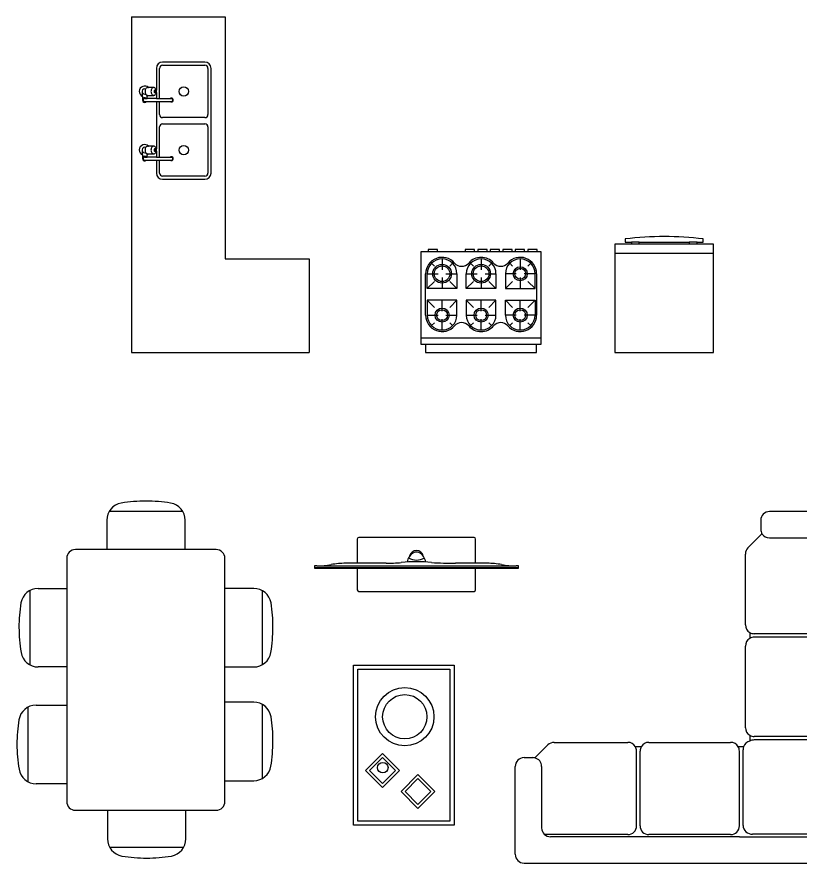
# Model space of a CAD drawing. Header units: centimetres. Extents: x 1216 to 2218, y 1712 to 2254.
# Drawn here: x 1216 to 1717, y 1712 to 2254 of the extents above; entities that cross this region are included whole.
import ezdxf

# ---------------------------------------------------------------- set-up
doc = ezdxf.new("R2010")
doc.units = ezdxf.units.CM

# ---------------------------------------------------------------- blocks, each defined once
blk = doc.blocks.new('pia cozinha')
for p, q in [((0, 214.9), (60, 214.9)), ((0, 214.9), (0, 0)), ((60, 214.9), (60, 60)), ((46.91, 185.94), (19.91, 185.94)), ((15.91, 181.94), (15.91, 167.93)), ((17.91, 162.69), (17.91, 181.94)), ((19.91, 183.94), (46.91, 183.94)), ((48.91, 181.94), (48.91, 152.44)), ((50.91, 114.94), (50.91, 181.94)), ((8.5, 168.94), (9.2, 168.94)), ((10.46, 169.69), (10.95, 169.69)), ((14.22, 169.69), (10.95, 169.69)), ((7, 164.03), (7, 166.04)), ((7, 164.03), (7, 161.69)), ((8.5, 165.44), (9.2, 165.44)), ((8.5, 162.69), (10, 162.69)), ((10, 164.03), (10, 164.78)), ((10, 162.69), (10, 164.03)), ((15.91, 162.69), (10, 162.69)), ((10.46, 164.69), (10.95, 164.69)), ((10.95, 164.69), (14.22, 164.69)), ((15.91, 166.44), (15.91, 162.69)), ((15.91, 162.69), (25.5, 162.69)), ((8.5, 160.69), (9.62, 160.69)), ((9.62, 160.69), (15.91, 160.69)), ((15.91, 160.69), (25.5, 160.69)), ((15.91, 160.69), (15.91, 130.43)), ((17.91, 152.44), (17.91, 160.69)), ((46.91, 150.44), (19.91, 150.44)), ((19.91, 146.44), (46.91, 146.44)), ((17.91, 125.19), (17.91, 144.44)), ((48.91, 144.44), (48.91, 114.94)), ((8.5, 131.44), (9.2, 131.44)), ((10.46, 132.19), (10.95, 132.19)), ((14.22, 132.19), (10.95, 132.19)), ((7, 126.53), (7, 128.54)), ((7, 126.53), (7, 124.19)), ((8.5, 127.94), (9.2, 127.94)), ((8.5, 125.19), (10, 125.19)), ((10, 126.53), (10, 127.28)), ((10, 125.19), (10, 126.53)), ((15.91, 125.19), (10, 125.19)), ((10.46, 127.19), (10.95, 127.19)), ((10.95, 127.19), (14.22, 127.19)), ((15.91, 128.94), (15.91, 125.19)), ((15.91, 125.19), (25.5, 125.19)), ((8.5, 123.19), (9.62, 123.19)), ((9.62, 123.19), (15.91, 123.19)), ((15.91, 123.19), (25.5, 123.19)), ((15.91, 123.19), (15.91, 114.94)), ((17.91, 114.94), (17.91, 123.19)), ((46.91, 112.94), (19.91, 112.94)), ((19.91, 110.94), (46.91, 110.94)), ((60, 60), (113.64, 60)), ((113.64, 60), (113.64, 0)), ((0, 0), (113.64, 0))]:
    blk.add_line(p, q)
for centre in [(33.41, 167.19), (33.41, 129.69)]:
    blk.add_circle(centre, 3)
for centre, radius, start, end in [((19.91, 181.94), 4, 90, 180), ((46.91, 181.94), 4, 0, 90), ((19.91, 181.94), 2, 90, 180), ((46.91, 181.94), 2, 0, 90), ((8.5, 167.19), 3.5, 45.5847, 244.6231), ((8.5, 167.19), 1.75, 90, 204.62), ((12.22, 167.19), 3.52, 163.6751, 180), ((11.35, 167.44), 2.62, 144.7356, 163.6751), ((10.81, 167.83), 1.95, 120.3612, 144.7356), ((10.46, 168.42), 1.27, 90, 120.3612), ((15.98, 167.19), 3.52, 163.6751, 180), ((15.11, 167.44), 2.62, 144.7356, 163.6751), ((14.57, 167.83), 1.95, 120.3612, 144.7356), ((14.22, 168.42), 1.27, 90, 120.3612), ((14.22, 168.42), 1.27, 59.6388, 90), ((14.97, 167.56), 0.381, 90, 120.3612), ((13.88, 167.83), 1.95, 35.2644, 59.6388), ((14.97, 167.56), 0.381, 59.6388, 90), ((13.33, 167.44), 2.62, 16.3249, 35.2644), ((12.47, 167.19), 3.52, 12.2054, 16.3249), ((12.47, 167.19), 3.52, 0, 12.2054), ((6, 166.04), 1, 360, 24.62), ((8.5, 167.19), 1.75, 211.0027, 270), ((8.5, 161.69), 1.5, 41.8103, 180), ((8.5, 161.69), 1, 90.0002, 270.0002), ((12.22, 167.19), 3.52, 180, 196.3249), ((11.35, 166.94), 2.62, 196.3249, 215.2644), ((10.81, 166.55), 1.95, 215.2644, 239.6388), ((10.46, 165.96), 1.27, 239.6388, 270), ((8.5, 167.19), 3.5, 295.3769, 314.4153), ((15.98, 167.19), 3.52, 180, 196.3249), ((15.11, 166.94), 2.62, 196.3249, 215.2644), ((14.57, 166.55), 1.95, 215.2644, 239.6388), ((14.22, 165.96), 1.27, 239.6388, 270), ((14.22, 165.96), 1.27, 270, 300.3612), ((15.5, 167.19), 1.06, 163.6751, 180), ((15.5, 167.19), 1.06, 180, 196.3249), ((15.24, 167.27), 0.787, 144.7356, 163.6751), ((15.24, 167.11), 0.787, 196.3249, 215.2644), ((15.08, 167.38), 0.586, 120.3612, 144.7356), ((15.08, 167), 0.586, 215.2644, 239.6388), ((14.97, 166.82), 0.381, 239.6388, 270), ((13.88, 166.55), 1.95, 300.3612, 324.7356), ((14.97, 166.82), 0.381, 270, 300.3612), ((14.87, 167.38), 0.586, 35.2644, 59.6388), ((14.87, 167), 0.586, 300.3612, 324.7356), ((14.7, 167.27), 0.787, 16.3249, 35.2644), ((14.7, 167.11), 0.787, 324.7356, 343.6751), ((14.45, 167.19), 1.06, 360, 16.3249), ((14.45, 167.19), 1.06, 343.6751, 0), ((13.33, 166.94), 2.62, 324.7356, 343.6751), ((12.47, 167.19), 3.52, 343.6751, 347.7946), ((12.47, 167.19), 3.52, 347.7946, 360), ((25.5, 161.69), 1.25, 233.1301, 126.8699), ((25.5, 161.69), 1, 270.0001, 90.0001), ((8.5, 161.69), 1.5, 180, 318.1897), ((19.91, 152.44), 2, 180, 270), ((46.91, 152.44), 2, 270, 0), ((19.91, 144.44), 2, 90, 180), ((46.91, 144.44), 2, 0, 90), ((8.5, 129.69), 3.5, 45.5847, 244.6231), ((8.5, 129.69), 1.75, 90, 204.62), ((12.22, 129.69), 3.52, 163.6751, 180), ((11.35, 129.94), 2.62, 144.7356, 163.6751), ((10.81, 130.33), 1.95, 120.3612, 144.7356), ((10.46, 130.92), 1.27, 90, 120.3612), ((15.98, 129.69), 3.52, 163.6751, 180), ((15.11, 129.94), 2.62, 144.7356, 163.6751), ((14.57, 130.33), 1.95, 120.3612, 144.7356), ((14.22, 130.92), 1.27, 90, 120.3612), ((14.22, 130.92), 1.27, 59.6388, 90), ((15.24, 129.77), 0.787, 144.7356, 163.6751), ((15.08, 129.88), 0.586, 120.3612, 144.7356), ((14.97, 130.06), 0.381, 90, 120.3612), ((13.88, 130.33), 1.95, 35.2644, 59.6388), ((14.97, 130.06), 0.381, 59.6388, 90), ((14.87, 129.88), 0.586, 35.2644, 59.6388), ((14.7, 129.77), 0.787, 16.3249, 35.2644), ((13.33, 129.94), 2.62, 16.3249, 35.2644), ((12.47, 129.69), 3.52, 12.2054, 16.3249), ((12.47, 129.69), 3.52, 0, 12.2054), ((6, 128.54), 1, 360, 24.62), ((8.5, 129.69), 1.75, 211.0027, 270), ((8.5, 124.19), 1.5, 41.8103, 180), ((8.5, 124.19), 1, 90.0002, 270.0002), ((12.22, 129.69), 3.52, 180, 196.3249), ((11.35, 129.44), 2.62, 196.3249, 215.2644), ((10.81, 129.05), 1.95, 215.2644, 239.6388), ((10.46, 128.46), 1.27, 239.6388, 270), ((8.5, 129.69), 3.5, 295.3769, 314.4153), ((15.98, 129.69), 3.52, 180, 196.3249), ((15.11, 129.44), 2.62, 196.3249, 215.2644), ((14.57, 129.05), 1.95, 215.2644, 239.6388), ((14.22, 128.46), 1.27, 239.6388, 270), ((14.22, 128.46), 1.27, 270, 300.3612), ((15.5, 129.69), 1.06, 163.6751, 180), ((15.5, 129.69), 1.06, 180, 196.3249), ((15.24, 129.61), 0.787, 196.3249, 215.2644), ((15.08, 129.5), 0.586, 215.2644, 239.6388), ((14.97, 129.32), 0.381, 239.6388, 270), ((13.88, 129.05), 1.95, 300.3612, 324.7356), ((14.97, 129.32), 0.381, 270, 300.3612), ((14.87, 129.5), 0.586, 300.3612, 324.7356), ((14.7, 129.61), 0.787, 324.7356, 343.6751), ((14.45, 129.69), 1.06, 0, 16.3249), ((14.45, 129.69), 1.06, 343.6751, 0), ((13.33, 129.44), 2.62, 324.7356, 343.6751), ((12.47, 129.69), 3.52, 343.6751, 347.7946), ((12.47, 129.69), 3.52, 347.7946, 360), ((25.5, 124.19), 1.25, 233.1301, 126.8699), ((25.5, 124.19), 1, 270.0001, 90.0001), ((8.5, 124.19), 1.5, 180, 318.1897), ((19.91, 114.94), 4, 180, 270), ((19.91, 114.94), 2, 180, 270), ((46.91, 114.94), 2, 270, 0), ((46.91, 114.94), 4, 270, 0)]:
    blk.add_arc(centre, radius, start, end)
blk = doc.blocks.new('fogão 6 bocas')
for p, q in [((-27.82, 66), (-33.81, 66)), ((-33.81, 66), (-33.81, 64.5)), ((-27.82, 64.5), (-27.82, 66)), ((-4.19, 66), (-10.19, 66)), ((-10.19, 66), (-10.19, 64.5)), ((-4.19, 64.5), (-4.19, 66)), ((3.81, 66), (-2.19, 66)), ((-2.19, 66), (-2.19, 64.5)), ((3.81, 64.5), (3.81, 66)), ((11.81, 66), (5.81, 66)), ((5.81, 66), (5.81, 64.5)), ((11.81, 64.5), (11.81, 66)), ((19.81, 66), (13.81, 66)), ((13.81, 66), (13.81, 64.5)), ((19.81, 64.5), (19.81, 66)), ((27.81, 66), (21.81, 66)), ((21.81, 66), (21.81, 64.5)), ((27.81, 64.5), (27.81, 66)), ((35.81, 66), (29.81, 66)), ((29.81, 66), (29.81, 64.5)), ((35.81, 64.5), (35.81, 66)), ((-33.81, 64.5), (-38.5, 64.5)), ((-38.5, 64.5), (-38.5, 5.5)), ((-27.82, 64.5), (-33.81, 64.5)), ((-10.19, 64.5), (-27.82, 64.5)), ((-25, 60), (-25, 53)), ((-4.19, 64.5), (-10.19, 64.5)), ((-2.19, 64.5), (-4.19, 64.5)), ((3.81, 64.5), (-2.19, 64.5)), ((0, 60), (0, 53)), ((5.81, 64.5), (3.81, 64.5)), ((11.81, 64.5), (5.81, 64.5)), ((13.81, 64.5), (11.81, 64.5)), ((19.81, 64.5), (13.81, 64.5)), ((21.81, 64.5), (19.81, 64.5)), ((27.81, 64.5), (21.81, 64.5)), ((25, 60), (25, 53)), ((29.81, 64.5), (27.81, 64.5)), ((35.81, 64.5), (29.81, 64.5)), ((38.5, 64.5), (35.81, 64.5)), ((38.5, 5.5), (38.5, 64.5)), ((-29.95, 55.45), (-31.72, 57.22)), ((-20.05, 55.45), (-18.28, 57.22)), ((-4.95, 55.45), (-6.72, 57.22)), ((4.95, 55.45), (6.72, 57.22)), ((20.05, 55.45), (18.28, 57.22)), ((29.95, 55.45), (31.72, 57.22)), ((-35.5, 24), (-35.5, 50.5)), ((-34.5, 41), (-34.5, 50.5)), ((-34.5, 50.5), (-27.5, 50.5)), ((-22.5, 50.5), (-15.5, 50.5)), ((-15.5, 50.5), (-15.5, 41)), ((-9.5, 41), (-9.5, 50.5)), ((-9.5, 50.5), (-2.5, 50.5)), ((2.5, 50.5), (9.5, 50.5)), ((9.5, 50.5), (9.5, 41)), ((22.5, 50.5), (15.5, 50.5)), ((15.5, 50.5), (15.5, 41)), ((34.5, 50.5), (27.5, 50.5)), ((34.5, 41), (34.5, 50.5)), ((35.5, 50.5), (35.5, 24)), ((-29.95, 45.55), (-34.5, 41)), ((-25, 48), (-25, 41)), ((-20.05, 45.55), (-15.5, 41)), ((-4.95, 45.55), (-9.5, 41)), ((0, 48), (0, 41)), ((4.95, 45.55), (9.5, 41)), ((20.05, 45.55), (15.5, 41)), ((25, 48), (25, 41)), ((29.95, 45.55), (34.5, 41)), ((-15.5, 41), (-34.5, 41)), ((9.5, 41), (-9.5, 41)), ((15.5, 41), (34.5, 41)), ((-29.95, 28.95), (-34.5, 33.5)), ((-15.5, 33.5), (-34.5, 33.5)), ((-34.5, 33.5), (-34.5, 24)), ((-25, 26.5), (-25, 33.5)), ((-20.05, 28.95), (-15.5, 33.5)), ((-15.5, 24), (-15.5, 33.5)), ((9.5, 33.5), (-9.5, 33.5)), ((-9.5, 33.5), (-9.5, 24)), ((-4.95, 28.95), (-9.5, 33.5)), ((0, 26.5), (0, 33.5)), ((4.95, 28.95), (9.5, 33.5)), ((9.5, 24), (9.5, 33.5)), ((15.5, 24), (15.5, 33.5)), ((15.5, 33.5), (34.5, 33.5)), ((20.05, 28.95), (15.5, 33.5)), ((25, 26.5), (25, 33.5)), ((29.95, 28.95), (34.5, 33.5)), ((34.5, 33.5), (34.5, 24)), ((-34.5, 24), (-27.5, 24)), ((-22.5, 24), (-15.5, 24)), ((-9.5, 24), (-2.5, 24)), ((2.5, 24), (9.5, 24)), ((22.5, 24), (15.5, 24)), ((34.5, 24), (27.5, 24)), ((-29.95, 19.05), (-31.72, 17.28)), ((-25, 14.5), (-25, 21.5)), ((-20.05, 19.05), (-18.28, 17.28)), ((-4.95, 19.05), (-6.72, 17.28)), ((0, 14.5), (0, 21.5)), ((4.95, 19.05), (6.72, 17.28)), ((20.05, 19.05), (18.28, 17.28)), ((25, 14.5), (25, 21.5)), ((29.95, 19.05), (31.72, 17.28)), ((-38.5, 9.5), (38.5, 9.5)), ((-38.5, 5.5), (-35.5, 5.5)), ((-35.5, 5.5), (35.5, 5.5)), ((-35.5, 5.5), (-35.5, 0)), ((35.5, 0), (35.5, 5.5)), ((35.5, 5.5), (38.5, 5.5)), ((-35.5, 0), (35.5, 0))]:
    blk.add_line(p, q)
for centre, radius in [((-25, 50.5), 6), ((-25, 50.5), 5), ((0, 50.5), 6), ((0, 50.5), 5), ((25, 50.5), 4.5), ((25, 50.5), 3.5), ((-25, 24), 4.5), ((-25, 24), 3.5), ((0, 24), 4.5), ((0, 24), 3.5), ((25, 24), 4.5), ((25, 24), 3.5)]:
    blk.add_circle(centre, radius)
for centre, radius, start, end in [((-25, 50.5), 10.5, 40.7491, 180), ((-25, 50.5), 9.5, 0, 180), ((0, 50.5), 9.5, 0, 180), ((0, 50.5), 10.5, 40.7491, 139.2509), ((25, 50.5), 9.5, 0, 180), ((25, 50.5), 10.5, 0, 139.2509), ((-12.5, 61.27), 6, 220.7491, 319.2509), ((12.5, 61.27), 6, 220.7491, 319.2509), ((-25, 24), 10.5, 180, 319.2509), ((-25, 24), 9.5, 180, 0), ((0, 24), 9.5, 180, 0), ((25, 24), 9.5, 180, 0), ((25, 24), 10.5, 220.7491, 0), ((-12.5, 13.23), 6, 40.7491, 139.2509), ((0, 24), 10.5, 220.7491, 319.2509), ((12.5, 13.23), 6, 40.7491, 139.2509)]:
    blk.add_arc(centre, radius, start, end)
blk = doc.blocks.new('geladeira')
for p, q in [((-25, 72.78), (-25, 70.78)), ((-25, 70.78), (-21, 70.78)), ((-16, 70.78), (-21, 70.78)), ((-21, 70.78), (-21, 69.5)), ((-16, 69.5), (-16, 70.78)), ((-16, 70.78), (16, 70.78)), ((21, 70.78), (16, 70.78)), ((16, 70.78), (16, 69.5)), ((21, 69.5), (21, 70.78)), ((21, 70.78), (25, 70.78)), ((25, 70.78), (25, 72.78)), ((-21, 69.5), (-31.55, 69.5)), ((-31.55, 69.5), (-31.55, 0)), ((-16, 69.5), (-21, 69.5)), ((16, 69.5), (-16, 69.5)), ((21, 69.5), (16, 69.5)), ((31.55, 69.5), (21, 69.5)), ((31.55, 0), (31.55, 69.5)), ((31.55, 63.5), (-31.55, 63.5)), ((-31.55, 0), (31.55, 0))]:
    blk.add_line(p, q)
blk.add_arc((0, -134.84), 209.12, 83.134, 96.866)
blk = doc.blocks.new('mesa')
for p, q in [((-23.34, 108.02), (23.59, 108.02)), ((-24.99, 102.2), (-24.99, 83.44)), ((25.23, 83.44), (25.23, 102.2)), ((45.03, 83.44), (-45.03, 83.44)), ((-50.59, 77.88), (-50.59, -77.88)), ((50.59, -77.88), (50.59, 77.88)), ((107.87, 72.95), (107.87, 71.63)), ((-74.24, 57.22), (-74.24, 9.69)), ((-68.9, 58.58), (-50.59, 58.58)), ((69.15, 58.58), (50.59, 58.58)), ((74.48, 57.22), (74.48, 9.69)), ((-50.59, 8.28), (-68.83, 8.28)), ((50.59, 8.28), (69.08, 8.28)), ((-70.2, -16.2), (-50.59, -16.2)), ((69.15, -14.25), (50.59, -14.25)), ((74.48, -15.61), (74.48, -63.15)), ((-75.54, -17.56), (-75.54, -65.1)), ((50.59, -64.55), (69.08, -64.55)), ((-50.59, -66.5), (-70.13, -66.5)), ((-45.03, -83.44), (45.03, -83.44)), ((-24.54, -83.44), (-24.54, -101.76)), ((25.68, -101.76), (25.68, -83.44)), ((-23.15, -107.13), (24.3, -107.13))]:
    blk.add_line(p, q)
for centre, radius, start, end in [((0.12, 17.45), 97.02, 90, 99.3723), ((0.12, 17.45), 97.02, 80.6277, 90), ((-13.87, 102.2), 11.12, 99.3723, 180), ((14.11, 102.2), 11.12, 0, 80.6277), ((-45.03, 77.88), 5.56, 90, 180), ((45.03, 77.88), 5.56, 0, 90), ((-68.9, 47.46), 11.12, 90, 170.6936), ((69.15, 47.46), 11.12, 9.3064, 90), ((14.88, 33.73), 96.02, 170.6936, 180.0902), ((-14.63, 33.73), 96.02, 359.9098, 9.3064), ((17.2, 33.74), 98.34, 180.0902, 189.4567), ((-16.96, 33.74), 98.34, 350.5433, 359.9098), ((-68.83, 19.41), 11.12, 189.4567, 270), ((69.08, 19.41), 11.12, 270, 350.5433), ((-70.2, -27.32), 11.12, 90, 170.6936), ((69.15, -25.37), 11.12, 9.3064, 90), ((13.58, -41.05), 96.02, 170.6936, 180.0902), ((-14.63, -39.1), 96.02, 359.9098, 9.3064), ((15.9, -41.05), 98.34, 180.0902, 189.4567), ((-16.96, -39.1), 98.34, 350.5433, 359.9098), ((-70.13, -55.38), 11.12, 189.4567, 270), ((69.08, -53.43), 11.12, 270, 350.5433), ((-45.03, -77.88), 5.56, 180, 270), ((45.03, -77.88), 5.56, 270, 0), ((-13.42, -101.76), 11.12, 180, 260.6277), ((14.56, -101.76), 11.12, 279.3723, 0), ((0.57, -17.01), 97.02, 260.6277, 270), ((0.57, -17.01), 97.02, 270, 279.3723)]:
    blk.add_arc(centre, radius, start, end)
blk = doc.blocks.new('TV')
for p, q in [((36.86, 0), (-36.86, 0)), ((-37.86, -1), (-37.86, -16.48)), ((37.86, -16.48), (37.86, -1)), ((-63.74, -18.2), (-65.3, -18.2)), ((-65.3, -19.16), (65.3, -19.16)), ((-65.3, -19.52), (-37.86, -19.52)), ((-63.74, -18.2), (63.74, -18.2)), ((-37.86, -16.48), (-45.31, -16.48)), ((-19.44, -16.48), (-37.86, -16.48)), ((-37.86, -19.52), (37.86, -19.52)), ((-37.86, -19.52), (-37.86, -33.5)), ((37.86, -16.48), (24.97, -16.48)), ((45.31, -16.48), (37.86, -16.48)), ((37.86, -33.5), (37.86, -19.52)), ((37.86, -19.52), (65.3, -19.52)), ((65.3, -18.2), (63.74, -18.2)), ((65.3, -19.52), (65.3, -18.2)), ((-36.86, -34.5), (36.86, -34.5))]:
    blk.add_line(p, q)
for centre, radius, start, end in [((-36.86, -1), 1, 90, 180), ((36.86, -1), 1, 0, 90), ((1.96, -16.92), 8.07, 115, 171.452), ((0, -12.71), 4.43, 10.6263, 169.3737), ((0, -12.71), 3.43, 65, 115), ((-1.96, -16.92), 8.07, 8.548, 65), ((-19.44, 83.52), 100, 270, 275.5788), ((0, -115.53), 100, 84.4212, 95.5788), ((0, -4.85), 9.55, 237.9531, 302.0469), ((24.97, 229.21), 245.69, 266.4417, 270.0006), ((-63.74, 31.54), 49.74, 270, 280.6728), ((-45.31, -66.22), 49.74, 90, 100.6728), ((45.31, -66.22), 49.74, 79.3272, 90), ((63.74, 31.54), 49.74, 259.3272, 270), ((-36.86, -33.5), 1, 180, 270), ((36.86, -33.5), 1, 270, 0)]:
    blk.add_arc(centre, radius, start, end)
blk = doc.blocks.new('mesa centro')
for p, q in [((-64.29, -51.26), (-64.29, 51.26)), ((-64.29, 51.26), (0, 51.26)), ((0, 51.26), (0, -51.26)), ((-61.59, -48.56), (-61.59, 48.56)), ((-61.59, 48.56), (-2.7, 48.56)), ((-2.7, 48.56), (-2.7, -48.56)), ((-45.89, -5.37), (-56.74, -16.21)), ((-35.05, -16.21), (-45.89, -5.37)), ((-45.89, -7.91), (-54.19, -16.21)), ((-37.6, -16.21), (-45.89, -7.91)), ((-56.74, -16.21), (-45.89, -27.05)), ((-54.19, -16.21), (-45.89, -24.51)), ((-45.89, -27.05), (-35.05, -16.21)), ((-45.89, -24.51), (-37.6, -16.21)), ((-23.14, -18.87), (-33.98, -29.71)), ((-23.14, -21.41), (-31.43, -29.71)), ((-12.29, -29.71), (-23.14, -18.87)), ((-14.84, -29.71), (-23.14, -21.41)), ((-33.98, -29.71), (-23.14, -40.55)), ((-31.43, -29.71), (-23.14, -38.01)), ((-23.14, -38.01), (-14.84, -29.71)), ((-23.14, -40.55), (-12.29, -29.71)), ((-2.7, -48.56), (-61.59, -48.56)), ((0, -51.26), (-64.29, -51.26))]:
    blk.add_line(p, q)
for centre, radius in [((-31.57, 18.23), 18.67), ((-31.57, 18.23), 14.17), ((-45.67, -14.37), 3.38)]:
    blk.add_circle(centre, radius)
blk = doc.blocks.new('sofá')
for p, q in [((-5.62, 109.69), (-61.86, 109.69)), ((-67.48, 104.06), (-67.48, 98.44)), ((0, -104.06), (0, 104.06)), ((-66.65, 95.5), (-75.64, 86.51)), ((-61.86, 92.82), (-22.49, 92.82)), ((-18.24, 90.87), (-18.24, 37.15)), ((-16.87, 87.19), (-16.87, -90.02)), ((-77.28, 37.15), (-77.28, 82.54)), ((-74.47, 32.28), (-74.47, 28.52)), ((-23.86, 31.52), (-71.66, 31.52)), ((-23.86, 29.27), (-71.66, 29.27)), ((-77.28, -28.65), (-77.28, 23.65)), ((-18.24, 23.65), (-18.24, -28.65)), ((-74.47, -33.52), (-74.47, -37.27)), ((-23.86, -34.27), (-71.66, -34.27)), ((-23.86, -36.52), (-71.66, -36.52)), ((-211.96, -47.98), (-203.66, -39.68)), ((-199.68, -38.03), (-152.53, -38.03)), ((-143.9, -40.84), (-147.66, -40.84)), ((-139.03, -38.03), (-86.73, -38.03)), ((-78.42, -40.84), (-81.86, -40.84)), ((-78.75, -91.16), (-78.75, -42.73)), ((-18.24, -42.14), (-18.24, -91.14)), ((-218.88, -47.83), (-213.26, -47.83)), ((-146.9, -91.45), (-146.9, -43.65)), ((-144.65, -91.45), (-144.65, -43.65)), ((-81.11, -91.45), (-81.11, -43.65)), ((-224.5, -109.69), (-224.5, -53.45)), ((-207.63, -53.45), (-207.63, -92.82)), ((-16.87, -76.39), (-16.87, -90.02)), ((-152.53, -97.07), (-205.69, -97.07)), ((-86.73, -97.07), (-139.03, -97.07)), ((-23.86, -96.77), (-72.65, -96.77)), ((-81.11, -98.44), (-202.01, -98.44)), ((-81.11, -98.44), (-20.66, -98.44)), ((-218.88, -115.31), (-11.25, -115.31))]:
    blk.add_line(p, q)
for centre, radius, start, end in [((-61.86, 104.06), 5.62, 90, 180), ((-5.62, 104.06), 5.62, 0, 90), ((-61.86, 98.44), 5.62, 180, 211.548), ((-61.86, 98.44), 5.62, 211.548, 270), ((-22.49, 87.19), 5.62, 0, 90), ((-71.66, 82.54), 5.62, 135, 180), ((-71.66, 37.15), 5.62, 180, 240), ((-23.86, 37.15), 5.62, 270, 0), ((-71.66, 23.65), 5.62, 120, 180), ((-71.66, 37.15), 5.62, 240, 270), ((-71.66, 23.65), 5.62, 90, 120), ((-23.86, 23.65), 5.62, 0, 90), ((-71.66, -28.65), 5.62, 180, 240), ((-23.86, -28.65), 5.62, 270, 0), ((-73.12, -42.73), 5.62, 103.877, 160.3259), ((-71.66, -28.65), 5.62, 240, 270), ((-71.66, -42.14), 5.62, 90, 120), ((-23.86, -42.14), 5.62, 0, 90), ((-199.68, -43.65), 5.62, 90, 135), ((-152.53, -43.65), 5.62, 30, 90), ((-152.53, -43.65), 5.62, 0, 30), ((-139.03, -43.65), 5.62, 150, 180), ((-139.03, -43.65), 5.62, 90, 150), ((-86.73, -43.65), 5.62, 30, 90), ((-86.73, -43.65), 5.62, 0, 30), ((-73.12, -42.73), 5.62, 160.3259, 180), ((-218.88, -53.45), 5.62, 90, 180), ((-213.26, -53.45), 5.62, 76.6992, 90), ((-213.26, -53.45), 5.62, 0, 76.6992), ((-152.53, -91.45), 5.62, 270, 0), ((-139.03, -91.45), 5.62, 180, 270), ((-86.73, -91.45), 5.62, 270, 0), ((-73.12, -91.16), 5.62, 180, 274.793), ((-23.86, -91.14), 5.62, 270, 0), ((-28.12, -90.02), 11.25, 311.512, 0), ((-202.01, -92.82), 5.62, 180, 270), ((-11.25, -104.06), 11.25, 270, 0), ((-218.88, -109.69), 5.62, 180, 270)]:
    blk.add_arc(centre, radius, start, end)

msp = doc.modelspace()

# ---------------------------------------------------------------- block references
for name, p in [('pia cozinha', (1288.85, 2039.08)), ('geladeira', (1629.74, 2039.08)), ('fogão 6 bocas', (1512.58, 2039.08)), ('mesa', (1298, 1829.58)), ('sofá', (1758.93, 1827.63)), ('TV', (1471.17, 1920.73)), ('mesa centro', (1495.29, 1787.79))]:
    msp.add_blockref(name, p)

doc.saveas('drawing.dxf')
